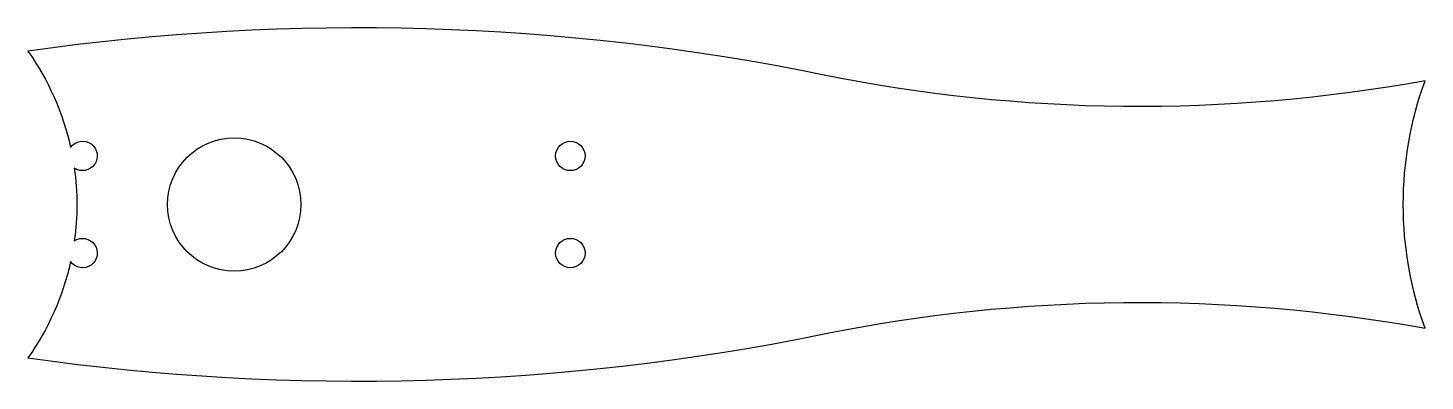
# Model space of a CAD drawing. Header units: millimetres. Extents: x -76 to 66, y -18 to 18.
import ezdxf

# ---------------------------------------------------------------- set-up
doc = ezdxf.new("R2010")
doc.units = ezdxf.units.MM

msp = doc.modelspace()

# ---------------------------------------------------------------- linework, layer by layer
msp.add_lwpolyline([(-72.02, -5.82, -0.100293), (-76.37, -15.63, 0.085701), (4.59, -13.23, -0.095623), (65.99, -12.62, -0.175793), (65.99, 12.62, -0.095623), (4.59, 13.23, 0.085701), (-76.37, 15.63, -0.100293), (-72.02, 5.82, -2.37336), (-71.64, 3.71, -0.069001), (-71.64, -3.71, -2.37336)], format="xyb", close=True)
for centre, radius in [((-55.35, 0), 6.8), ((-21.1, 4.95), 1.5), ((-21.1, -4.95), 1.5)]:
    msp.add_circle(centre, radius)

doc.saveas('drawing.dxf')
